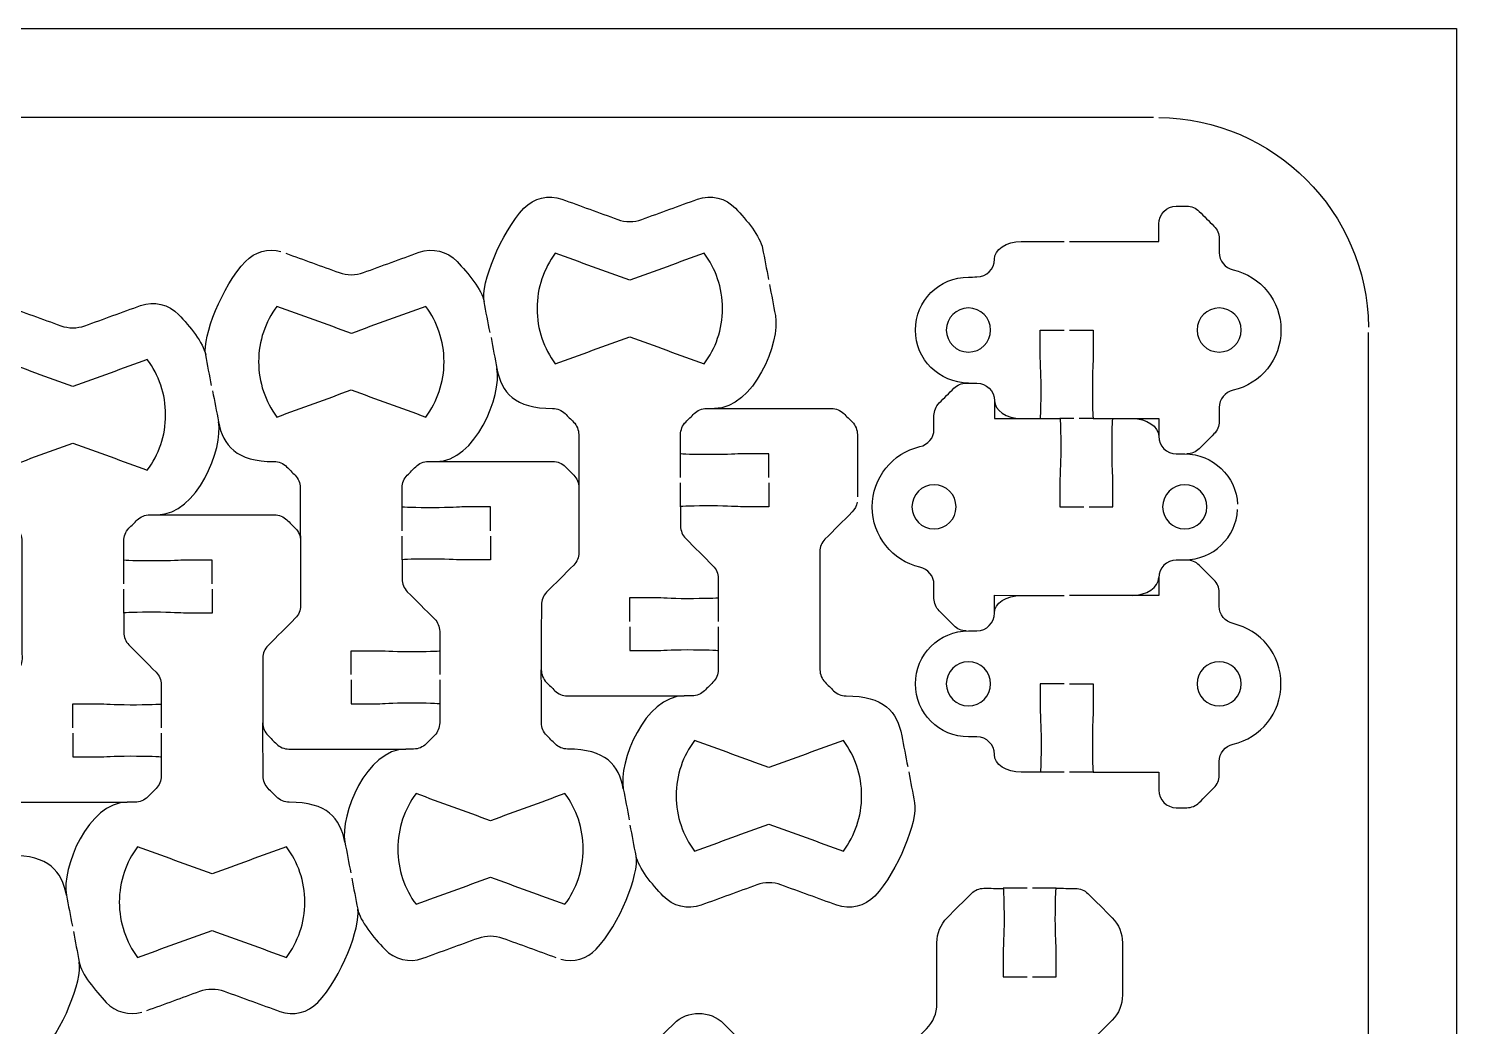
# Model space of a CAD drawing. Extents: x 0 to 410, y 0 to 455.
# Drawn here: x 329.3 to 410, y 398.6 to 455 of the extents above; entities that cross this region are included whole.
import ezdxf

# ---------------------------------------------------------------- set-up
doc = ezdxf.new("R2010")
doc.units = 0
doc.header["$MEASUREMENT"] = 0
doc.layers.add('DEFAULT', color=18, linetype='CONTINUOUS')

msp = doc.modelspace()

# ---------------------------------------------------------------- linework, layer by layer
at = {"layer": 'DEFAULT', "color": 18}
msp.add_lwpolyline([(410.025, 0.025), (0.025, 0.025), (0.025, 455.025), (410.025, 455.025)], close=True, dxfattribs=at)
at = {"layer": 'DEFAULT', "color": 1}
for points in [[(392.897, 450), (287.199, 450)], [(405.05, 242.15), (405.05, 437.847)], [(388.39, 432.975), (387.596, 432.975)], [(389.484, 432.978), (388.69, 432.978)], [(391.683, 432.976), (393.186, 432.98), (393.186, 431.974)], [(366.144, 429.631), (366.144, 430.982)], [(366.144, 427.983), (366.144, 429.331)], [(350.396, 426.625), (350.396, 427.976)], [(350.396, 424.977), (350.396, 426.325)], [(334.648, 423.619), (334.648, 424.97)], [(334.648, 421.972), (334.648, 423.319)], [(383.897, 421.977), (383.897, 422.979), (385.4, 422.975)], [(387.836, 412.972), (386.485, 412.972)], [(389.484, 412.972), (388.136, 412.972)], [(385.741, 406.411), (384.393, 406.411)], [(387.392, 406.411), (386.044, 406.411)]]:
    msp.add_lwpolyline(points, dxfattribs=at)
for points in [[(393.197, 450), (399.709, 449.919), (404.969, 444.659), (405.049, 438.147)], [(352.319, 430.54), (354.542, 430.54), (356.048, 434.29), (355.759, 435.797)], [(383.897, 433.982), (383.897, 433.428), (384.571, 432.98), (385.4, 432.98)], [(336.571, 427.535), (338.794, 427.535), (340.3, 431.285), (340.011, 432.791)], [(394.655, 424.981), (396.261, 424.981), (397.569, 426.244), (397.647, 427.828)], [(391.683, 422.975), (392.512, 422.975), (393.186, 423.423), (393.186, 423.977)]]:
    msp.add_open_spline(points, degree=3, dxfattribs=at)
for points, knots in [([(355.367, 437.84), (355.255, 438.423), (355.143, 439.006), (355.035, 439.59), (354.841, 440.595), (355.97, 443.474), (357.286, 444.864), (357.84, 445.446), (358.679, 445.654), (359.434, 445.379), (360.485, 444.996), (361.537, 444.614), (362.588, 444.232), (363.029, 444.073), (363.512, 444.073), (363.953, 444.232), (365.003, 444.614), (366.053, 444.996), (367.103, 445.379), (367.858, 445.654), (368.702, 445.446), (369.252, 444.864), (369.88, 444.204), (370.652, 443.262), (370.783, 442.595), (370.895, 442.012), (371.006, 441.429), (371.118, 440.845)], [0, 0, 0, 0, 5.060158, 5.060158, 5.060158, 6.060158, 6.060158, 6.060158, 7.060158, 7.060158, 7.060158, 16.572577, 16.572577, 16.572577, 17.572577, 17.572577, 17.572577, 27.075597, 27.075597, 27.075597, 28.075597, 28.075597, 28.075597, 29.085597, 29.085597, 29.085597, 34.135756, 34.135756, 34.135756, 34.135756]), ([(388.136, 442.98), (389.819, 442.979), (391.502, 442.977), (393.184, 442.976), (393.184, 443.31), (393.184, 443.644), (393.184, 443.978), (393.184, 444.532), (393.632, 444.98), (394.183, 444.98), (394.38, 444.98), (394.578, 444.98), (394.775, 444.98), (395.04, 444.98), (395.294, 444.874), (395.481, 444.687), (395.757, 444.411), (396.034, 444.134), (396.31, 443.858), (396.497, 443.671), (396.603, 443.417), (396.603, 443.153), (396.603, 442.889), (396.603, 442.626), (396.603, 442.362), (396.603, 441.886), (396.941, 441.495), (397.404, 441.385), (398.949, 441.022), (400.102, 439.632), (400.102, 437.977), (400.102, 436.323), (398.949, 434.933), (397.404, 434.57), (396.941, 434.46), (396.603, 434.065), (396.603, 433.592), (396.603, 433.33), (396.603, 433.068), (396.603, 432.806), (396.603, 432.541), (396.497, 432.287), (396.31, 432.1), (396.034, 431.823), (395.757, 431.545), (395.481, 431.268), (395.294, 431.081), (395.04, 430.975), (394.772, 430.975)], [0, 0, 0, 0, 14.310003, 14.310003, 14.310003, 17.150003, 17.150003, 17.150003, 18.150003, 18.150003, 18.150003, 19.830003, 19.830003, 19.830003, 20.830003, 20.830003, 20.830003, 24.153405, 24.153405, 24.153405, 25.153405, 25.153405, 25.153405, 27.393405, 27.393405, 27.393405, 28.393405, 28.393405, 28.393405, 29.393405, 29.393405, 29.393405, 30.393405, 30.393405, 30.393405, 31.393405, 31.393405, 31.393405, 33.623405, 33.623405, 33.623405, 34.623405, 34.623405, 34.623405, 37.953886, 37.953886, 37.953886, 38.953886, 38.953886, 38.953886, 38.953886]), ([(339.619, 434.834), (339.507, 435.417), (339.395, 436.001), (339.287, 436.584), (339.093, 437.589), (340.222, 440.468), (341.538, 441.858), (342.056, 442.405), (342.829, 442.62), (343.545, 442.419)], [0, 0, 0, 0, 5.060158, 5.060158, 5.060158, 6.060158, 6.060158, 6.060158, 7.060158, 7.060158, 7.060158, 7.060158]), ([(343.827, 442.32), (344.831, 441.955), (345.836, 441.591), (346.84, 441.226), (347.281, 441.068), (347.764, 441.068), (348.205, 441.226), (349.255, 441.609), (350.305, 441.991), (351.355, 442.373), (352.11, 442.648), (352.954, 442.44), (353.504, 441.858), (354.132, 441.198), (354.904, 440.256), (355.035, 439.589)], [0, 0, 0, 0, 9.089449, 9.089449, 9.089449, 10.089912, 10.089912, 10.089912, 19.597335, 19.597335, 19.597335, 20.597798, 20.597798, 20.597798, 21.598261, 21.598261, 21.598261, 21.598261]), ([(382.425, 434.982), (380.77, 434.982), (379.43, 436.323), (379.43, 437.977), (379.43, 439.632), (380.77, 440.972), (382.425, 440.972), (382.582, 440.975), (382.74, 440.977), (382.897, 440.979), (383.451, 440.979), (383.896, 441.428), (383.896, 441.978), (383.896, 442.532), (384.57, 442.98), (385.399, 442.98), (386.211, 442.98), (387.024, 442.98), (387.836, 442.98)], [0, 0, 0, 0, 1, 1, 1, 2, 2, 2, 3.340149, 3.340149, 3.340149, 4.340149, 4.340149, 4.340149, 5.340149, 5.340149, 5.340149, 12.250149, 12.250149, 12.250149, 12.250149]), ([(359.061, 442.323), (360.465, 441.813), (361.869, 441.302), (363.273, 440.792), (364.676, 441.302), (366.079, 441.813), (367.482, 442.323), (368.131, 441.452), (368.515, 440.369), (368.515, 439.194), (368.515, 438.019), (368.131, 436.936), (367.482, 436.065), (366.078, 436.576), (364.674, 437.088), (363.269, 437.599), (361.867, 437.088), (360.464, 436.576), (359.061, 436.065), (358.412, 436.936), (358.027, 438.019), (358.027, 439.194), (358.027, 440.369), (358.412, 441.452), (359.061, 442.323)], [0, 0, 0, 0, 12.704298, 12.704298, 12.704298, 25.399199, 25.399199, 25.399199, 26.399199, 26.399199, 26.399199, 27.399199, 27.399199, 27.399199, 40.106917, 40.106917, 40.106917, 52.80524, 52.80524, 52.80524, 53.80524, 53.80524, 53.80524, 54.80524, 54.80524, 54.80524, 54.80524]), ([(371.171, 440.553), (371.283, 439.969), (371.394, 439.386), (371.506, 438.803), (371.795, 437.296), (370.289, 433.546), (368.067, 433.546)], [0, 0, 0, 0, 5.050158, 5.050158, 5.050158, 6.050158, 6.050158, 6.050158, 6.050158]), ([(323.871, 431.828), (323.759, 432.412), (323.647, 432.995), (323.539, 433.578), (323.345, 434.584), (324.474, 437.462), (325.79, 438.852), (326.344, 439.434), (327.183, 439.642), (327.938, 439.367), (328.989, 438.985), (330.041, 438.603), (331.092, 438.221), (331.533, 438.062), (332.016, 438.062), (332.457, 438.221), (333.507, 438.603), (334.557, 438.985), (335.607, 439.367), (336.362, 439.642), (337.206, 439.434), (337.756, 438.852), (338.384, 438.193), (339.156, 437.251), (339.287, 436.584)], [0, 0, 0, 0, 5.061899, 5.061899, 5.061899, 6.062243, 6.062243, 6.062243, 7.062587, 7.062587, 7.062587, 16.578276, 16.578276, 16.578276, 17.57862, 17.57862, 17.57862, 27.084909, 27.084909, 27.084909, 28.085253, 28.085253, 28.085253, 29.085597, 29.085597, 29.085597, 29.085597]), ([(343.313, 439.317), (344.717, 438.807), (346.121, 438.297), (347.525, 437.786), (348.928, 438.297), (350.331, 438.807), (351.734, 439.317), (352.383, 438.446), (352.767, 437.363), (352.767, 436.188), (352.767, 435.014), (352.383, 433.931), (351.734, 433.059), (350.33, 433.571), (348.926, 434.082), (347.521, 434.594), (346.119, 434.082), (344.716, 433.571), (343.313, 433.059), (342.664, 433.931), (342.279, 435.014), (342.279, 436.188), (342.279, 437.363), (342.664, 438.446), (343.313, 439.317)], [0, 0, 0, 0, 12.704298, 12.704298, 12.704298, 25.399199, 25.399199, 25.399199, 26.399199, 26.399199, 26.399199, 27.399199, 27.399199, 27.399199, 40.106917, 40.106917, 40.106917, 52.80524, 52.80524, 52.80524, 53.80524, 53.80524, 53.80524, 54.80524, 54.80524, 54.80524, 54.80524]), ([(383.675, 437.979), (383.675, 437.287), (383.114, 436.73), (382.423, 436.73), (381.735, 436.73), (381.174, 437.287), (381.174, 437.979), (381.174, 438.67), (381.735, 439.228), (382.423, 439.228), (383.114, 439.228), (383.675, 438.67), (383.675, 437.979)], [1, 1, 1, 1, 2, 2, 2, 3, 3, 3, 4, 4, 4, 5, 5, 5, 5]), ([(397.853, 437.979), (397.853, 437.287), (397.296, 436.73), (396.604, 436.73), (395.913, 436.73), (395.355, 437.287), (395.355, 437.979), (395.355, 438.67), (395.913, 439.228), (396.604, 439.228), (397.296, 439.228), (397.853, 438.67), (397.853, 437.979)], [1, 1, 1, 1, 2, 2, 2, 3, 3, 3, 4, 4, 4, 5, 5, 5, 5]), ([(386.485, 432.978), (386.51, 432.978), (386.534, 433.762), (386.534, 434.728), (386.534, 435.695), (386.485, 436.192), (386.485, 436.478), (386.485, 436.978), (386.485, 437.478), (386.485, 437.977), (386.935, 437.977), (387.386, 437.977), (387.836, 437.977)], [0, 0, 0, 0, 1, 1, 1, 2, 2, 2, 6.25, 6.25, 6.25, 10.08, 10.08, 10.08, 10.08]), ([(388.136, 437.977), (388.585, 437.977), (389.035, 437.977), (389.484, 437.977), (389.484, 437.478), (389.484, 436.978), (389.484, 436.478), (389.484, 436.192), (389.434, 435.695), (389.434, 434.728), (389.434, 433.762), (389.455, 432.978), (389.484, 432.978), (389.854, 432.977), (390.225, 432.976), (390.595, 432.975)], [0, 0, 0, 0, 3.82, 3.82, 3.82, 8.07, 8.07, 8.07, 9.07, 9.07, 9.07, 10.07, 10.07, 10.07, 13.220016, 13.220016, 13.220016, 13.220016]), ([(355.423, 437.547), (355.535, 436.964), (355.646, 436.38), (355.758, 435.797), (356.016, 434.442), (356.753, 433.546), (358.908, 433.546), (359.173, 433.546), (359.427, 433.441), (359.614, 433.254), (359.773, 433.095), (359.932, 432.936), (360.09, 432.777), (360.277, 432.587), (360.383, 432.333), (360.383, 432.068), (360.387, 429.842), (360.39, 427.616), (360.394, 425.39), (360.394, 425.126), (360.288, 424.872), (360.101, 424.685), (359.588, 424.172), (359.075, 423.659), (358.563, 423.147), (358.376, 422.956), (358.27, 422.702), (358.27, 422.437), (358.269, 421.213), (358.268, 419.989), (358.266, 418.765), (358.266, 418.5), (358.372, 418.246), (358.559, 418.056), (358.718, 417.898), (358.877, 417.741), (359.035, 417.583), (359.222, 417.393), (359.476, 417.29), (359.741, 417.29), (361.942, 417.29), (364.144, 417.29), (366.345, 417.29)], [0, 0, 0, 0, 5.050158, 5.050158, 5.050158, 6.050158, 6.050158, 6.050158, 7.050158, 7.050158, 7.050158, 8.959347, 8.959347, 8.959347, 9.959347, 9.959347, 9.959347, 28.88937, 28.88937, 28.88937, 29.88937, 29.88937, 29.88937, 36.055342, 36.055342, 36.055342, 37.055342, 37.055342, 37.055342, 47.465346, 47.465346, 47.465346, 48.465346, 48.465346, 48.465346, 50.367477, 50.367477, 50.367477, 51.367477, 51.367477, 51.367477, 70.087477, 70.087477, 70.087477, 70.087477]), ([(327.565, 436.312), (328.969, 435.802), (330.373, 435.291), (331.777, 434.781), (333.18, 435.291), (334.583, 435.802), (335.986, 436.312), (336.635, 435.441), (337.019, 434.357), (337.019, 433.183), (337.019, 432.008), (336.635, 430.925), (335.986, 430.054), (334.582, 430.565), (333.178, 431.077), (331.773, 431.588), (330.371, 431.077), (328.968, 430.565), (327.565, 430.054), (326.916, 430.925), (326.531, 432.008), (326.531, 433.183), (326.531, 434.357), (326.916, 435.441), (327.565, 436.312)], [0, 0, 0, 0, 12.704298, 12.704298, 12.704298, 25.399199, 25.399199, 25.399199, 26.399199, 26.399199, 26.399199, 27.399199, 27.399199, 27.399199, 40.106917, 40.106917, 40.106917, 52.80524, 52.80524, 52.80524, 53.80524, 53.80524, 53.80524, 54.80524, 54.80524, 54.80524, 54.80524]), ([(339.675, 434.541), (339.787, 433.958), (339.898, 433.375), (340.01, 432.791), (340.268, 431.437), (341.005, 430.541), (343.16, 430.541), (343.425, 430.541), (343.679, 430.435), (343.866, 430.248), (344.025, 430.089), (344.184, 429.93), (344.342, 429.772), (344.529, 429.581), (344.635, 429.327), (344.635, 429.063), (344.639, 426.837), (344.642, 424.611), (344.646, 422.385), (344.646, 422.12), (344.54, 421.866), (344.353, 421.679), (343.84, 421.166), (343.327, 420.654), (342.815, 420.141), (342.628, 419.95), (342.522, 419.696), (342.522, 419.432), (342.521, 418.208), (342.52, 416.983), (342.518, 415.759), (342.518, 415.495), (342.624, 415.241), (342.811, 415.05), (342.97, 414.893), (343.129, 414.735), (343.287, 414.578), (343.474, 414.387), (343.728, 414.285), (343.993, 414.285), (346.194, 414.285), (348.396, 414.285), (350.597, 414.285)], [0, 0, 0, 0, 5.050158, 5.050158, 5.050158, 6.050158, 6.050158, 6.050158, 7.050158, 7.050158, 7.050158, 8.959347, 8.959347, 8.959347, 9.959347, 9.959347, 9.959347, 28.88937, 28.88937, 28.88937, 29.88937, 29.88937, 29.88937, 36.055342, 36.055342, 36.055342, 37.055342, 37.055342, 37.055342, 47.465346, 47.465346, 47.465346, 48.465346, 48.465346, 48.465346, 50.367477, 50.367477, 50.367477, 51.367477, 51.367477, 51.367477, 70.087477, 70.087477, 70.087477, 70.087477]), ([(382.305, 420.973), (382.04, 420.973), (381.786, 421.079), (381.599, 421.266), (381.323, 421.543), (381.046, 421.819), (380.77, 422.095), (380.583, 422.282), (380.477, 422.536), (380.477, 422.801), (380.477, 423.064), (380.477, 423.328), (380.477, 423.591), (380.477, 424.067), (380.139, 424.459), (379.676, 424.568), (378.131, 424.932), (376.978, 426.322), (376.978, 427.976), (376.978, 429.631), (378.131, 431.021), (379.676, 431.384), (380.139, 431.493), (380.477, 431.888), (380.477, 432.361), (380.477, 432.623), (380.477, 432.886), (380.477, 433.148), (380.477, 433.412), (380.583, 433.666), (380.77, 433.853), (381.046, 434.131), (381.323, 434.408), (381.599, 434.686), (381.786, 434.873), (382.04, 434.979), (382.308, 434.979), (382.505, 434.979), (382.701, 434.979), (382.897, 434.979), (383.448, 434.979), (383.896, 434.531), (383.896, 433.98), (383.896, 433.645), (383.896, 433.31), (383.896, 432.975), (385.129, 432.975), (386.363, 432.975), (387.596, 432.975), (387.625, 432.975), (387.646, 432.192), (387.646, 431.225), (387.646, 430.259), (387.596, 429.761), (387.596, 429.475), (387.596, 428.976), (387.596, 428.476), (387.596, 427.976), (388.047, 427.976), (388.497, 427.976), (388.947, 427.976)], [0, 0, 0, 0, 1, 1, 1, 4.323402, 4.323402, 4.323402, 5.323402, 5.323402, 5.323402, 7.563402, 7.563402, 7.563402, 8.563402, 8.563402, 8.563402, 9.563402, 9.563402, 9.563402, 10.563402, 10.563402, 10.563402, 11.563402, 11.563402, 11.563402, 13.793402, 13.793402, 13.793402, 14.793402, 14.793402, 14.793402, 18.123882, 18.123882, 18.123882, 19.123882, 19.123882, 19.123882, 20.793882, 20.793882, 20.793882, 21.793882, 21.793882, 21.793882, 24.643882, 24.643882, 24.643882, 35.133882, 35.133882, 35.133882, 36.133882, 36.133882, 36.133882, 37.133882, 37.133882, 37.133882, 41.383882, 41.383882, 41.383882, 45.213882, 45.213882, 45.213882, 45.213882]), ([(371.143, 429.631), (371.143, 430.081), (371.143, 430.531), (371.143, 430.982), (370.643, 430.982), (370.143, 430.982), (369.643, 430.982), (369.358, 430.982), (368.86, 430.932), (367.894, 430.932), (366.927, 430.932), (366.144, 430.957), (366.144, 430.982), (366.144, 431.345), (366.144, 431.708), (366.144, 432.072), (366.144, 432.336), (366.25, 432.59), (366.437, 432.777), (366.595, 432.936), (366.754, 433.095), (366.913, 433.254), (367.1, 433.444), (367.354, 433.546), (367.622, 433.546), (369.972, 433.546), (372.321, 433.546), (374.671, 433.546), (374.935, 433.546), (375.189, 433.444), (375.376, 433.254), (375.535, 433.096), (375.694, 432.939), (375.852, 432.781), (376.039, 432.59), (376.145, 432.336), (376.145, 432.072), (376.144, 430.897), (376.143, 429.722), (376.142, 428.548)], [0, 0, 0, 0, 3.83, 3.83, 3.83, 8.08, 8.08, 8.08, 9.08, 9.08, 9.08, 10.08, 10.08, 10.08, 13.17, 13.17, 13.17, 14.17, 14.17, 14.17, 16.079188, 16.079188, 16.079188, 17.079188, 17.079188, 17.079188, 37.059188, 37.059188, 37.059188, 38.059188, 38.059188, 38.059188, 39.961319, 39.961319, 39.961319, 40.961319, 40.961319, 40.961319, 50.951324, 50.951324, 50.951324, 50.951324]), ([(389.247, 427.976), (389.697, 427.976), (390.146, 427.976), (390.595, 427.976), (390.595, 428.476), (390.595, 428.976), (390.595, 429.475), (390.595, 429.761), (390.546, 430.259), (390.546, 431.225), (390.546, 432.192), (390.57, 432.975), (390.595, 432.975), (390.957, 432.975), (391.319, 432.975), (391.682, 432.975), (392.511, 432.975), (393.184, 432.527), (393.184, 431.973), (393.184, 431.419), (393.629, 430.971), (394.183, 430.971), (394.34, 430.971), (394.498, 430.971), (394.655, 430.971), (396.261, 430.971), (397.569, 429.712), (397.647, 428.128)], [0, 0, 0, 0, 3.82, 3.82, 3.82, 8.07, 8.07, 8.07, 9.07, 9.07, 9.07, 10.07, 10.07, 10.07, 13.15, 13.15, 13.15, 14.15, 14.15, 14.15, 15.15, 15.15, 15.15, 16.49, 16.49, 16.49, 17.49, 17.49, 17.49, 17.49]), ([(323.927, 431.536), (324.039, 430.952), (324.15, 430.369), (324.262, 429.786), (324.52, 428.431), (325.257, 427.535), (327.412, 427.535), (327.677, 427.535), (327.931, 427.429), (328.118, 427.242), (328.277, 427.084), (328.436, 426.925), (328.594, 426.766), (328.781, 426.576), (328.887, 426.322), (328.887, 426.057), (328.891, 423.831), (328.894, 421.605), (328.898, 419.379), (328.898, 419.114), (328.792, 418.86), (328.605, 418.673), (328.092, 418.161), (327.579, 417.648), (327.067, 417.135), (326.88, 416.945), (326.774, 416.691), (326.774, 416.426), (326.773, 415.202), (326.772, 413.978), (326.77, 412.754), (326.77, 412.489), (326.876, 412.235), (327.063, 412.045), (327.222, 411.887), (327.381, 411.73), (327.539, 411.572), (327.726, 411.381), (327.98, 411.279), (328.245, 411.279), (330.446, 411.279), (332.648, 411.279), (334.849, 411.279)], [0, 0, 0, 0, 5.050158, 5.050158, 5.050158, 6.050158, 6.050158, 6.050158, 7.050158, 7.050158, 7.050158, 8.959347, 8.959347, 8.959347, 9.959347, 9.959347, 9.959347, 28.88937, 28.88937, 28.88937, 29.88937, 29.88937, 29.88937, 36.055342, 36.055342, 36.055342, 37.055342, 37.055342, 37.055342, 47.465346, 47.465346, 47.465346, 48.465346, 48.465346, 48.465346, 50.367477, 50.367477, 50.367477, 51.367477, 51.367477, 51.367477, 70.087477, 70.087477, 70.087477, 70.087477]), ([(355.395, 426.625), (355.395, 427.075), (355.395, 427.526), (355.395, 427.976), (354.895, 427.976), (354.395, 427.976), (353.895, 427.976), (353.61, 427.976), (353.112, 427.927), (352.146, 427.927), (351.179, 427.927), (350.396, 427.951), (350.396, 427.976), (350.396, 428.339), (350.396, 428.703), (350.396, 429.066), (350.396, 429.331), (350.502, 429.585), (350.689, 429.772), (350.847, 429.93), (351.006, 430.089), (351.165, 430.248), (351.352, 430.438), (351.606, 430.541), (351.874, 430.541), (354.224, 430.541), (356.573, 430.541), (358.923, 430.541), (359.187, 430.541), (359.441, 430.438), (359.628, 430.248), (359.787, 430.09), (359.946, 429.933), (360.104, 429.775), (360.291, 429.585), (360.397, 429.331), (360.397, 429.066)], [0, 0, 0, 0, 3.83, 3.83, 3.83, 8.08, 8.08, 8.08, 9.08, 9.08, 9.08, 10.08, 10.08, 10.08, 13.17, 13.17, 13.17, 14.17, 14.17, 14.17, 16.079188, 16.079188, 16.079188, 17.079188, 17.079188, 17.079188, 37.059188, 37.059188, 37.059188, 38.059188, 38.059188, 38.059188, 39.961319, 39.961319, 39.961319, 40.961319, 40.961319, 40.961319, 40.961319]), ([(371.143, 429.331), (371.143, 428.882), (371.143, 428.432), (371.143, 427.983), (370.643, 427.983), (370.143, 427.983), (369.643, 427.983), (369.358, 427.983), (368.86, 428.033), (367.894, 428.033), (366.927, 428.033), (366.144, 428.011), (366.144, 427.983), (366.144, 427.621), (366.144, 427.259), (366.144, 426.897), (366.144, 426.632), (366.25, 426.378), (366.437, 426.188), (366.949, 425.675), (367.462, 425.162), (367.975, 424.649), (368.162, 424.462), (368.268, 424.208), (368.268, 423.944), (368.268, 423.13), (368.268, 422.316), (368.268, 421.503)], [0, 0, 0, 0, 3.82, 3.82, 3.82, 8.07, 8.07, 8.07, 9.07, 9.07, 9.07, 10.07, 10.07, 10.07, 13.15, 13.15, 13.15, 14.15, 14.15, 14.15, 20.315971, 20.315971, 20.315971, 21.315971, 21.315971, 21.315971, 28.235971, 28.235971, 28.235971, 28.235971]), ([(379.23, 427.978), (379.23, 428.669), (379.787, 429.226), (380.479, 429.226), (381.17, 429.226), (381.728, 428.669), (381.728, 427.978), (381.728, 427.286), (381.17, 426.729), (380.479, 426.729), (379.787, 426.729), (379.23, 427.286), (379.23, 427.978)], [1, 1, 1, 1, 2, 2, 2, 3, 3, 3, 4, 4, 4, 5, 5, 5, 5]), ([(393.408, 427.978), (393.408, 428.669), (393.969, 429.226), (394.66, 429.226), (395.348, 429.226), (395.909, 428.669), (395.909, 427.978), (395.909, 427.286), (395.348, 426.729), (394.66, 426.729), (393.969, 426.729), (393.408, 427.286), (393.408, 427.978)], [1, 1, 1, 1, 2, 2, 2, 3, 3, 3, 4, 4, 4, 5, 5, 5, 5]), ([(376.128, 428.248), (376.096, 428.04), (376.001, 427.846), (375.849, 427.69), (375.336, 427.178), (374.823, 426.665), (374.311, 426.152), (374.124, 425.965), (374.018, 425.711), (374.018, 425.447), (374.021, 423.221), (374.025, 420.995), (374.029, 418.769), (374.029, 418.504), (374.134, 418.25), (374.321, 418.06), (374.48, 417.901), (374.639, 417.742), (374.798, 417.583), (374.985, 417.396), (375.239, 417.29), (375.503, 417.29), (377.659, 417.29), (378.396, 416.394), (378.653, 415.04), (378.765, 414.456), (378.877, 413.873), (378.989, 413.29)], [0, 0, 0, 0, 1, 1, 1, 7.165971, 7.165971, 7.165971, 8.165971, 8.165971, 8.165971, 27.095995, 27.095995, 27.095995, 28.095995, 28.095995, 28.095995, 30.005183, 30.005183, 30.005183, 31.005183, 31.005183, 31.005183, 32.005183, 32.005183, 32.005183, 37.055342, 37.055342, 37.055342, 37.055342]), ([(339.647, 423.619), (339.647, 424.07), (339.647, 424.52), (339.647, 424.97), (339.147, 424.97), (338.647, 424.97), (338.147, 424.97), (337.862, 424.97), (337.364, 424.921), (336.398, 424.921), (335.431, 424.921), (334.648, 424.946), (334.648, 424.97), (334.648, 425.334), (334.648, 425.697), (334.648, 426.061), (334.648, 426.325), (334.754, 426.579), (334.941, 426.766), (335.099, 426.925), (335.258, 427.084), (335.417, 427.242), (335.604, 427.433), (335.858, 427.535), (336.126, 427.535), (338.476, 427.535), (340.825, 427.535), (343.175, 427.535), (343.439, 427.535), (343.693, 427.433), (343.88, 427.242), (344.039, 427.085), (344.198, 426.927), (344.356, 426.77), (344.543, 426.579), (344.649, 426.325), (344.649, 426.061)], [0, 0, 0, 0, 3.83, 3.83, 3.83, 8.08, 8.08, 8.08, 9.08, 9.08, 9.08, 10.08, 10.08, 10.08, 13.17, 13.17, 13.17, 14.17, 14.17, 14.17, 16.079188, 16.079188, 16.079188, 17.079188, 17.079188, 17.079188, 37.059188, 37.059188, 37.059188, 38.059188, 38.059188, 38.059188, 39.961319, 39.961319, 39.961319, 40.961319, 40.961319, 40.961319, 40.961319]), ([(355.395, 426.325), (355.395, 425.876), (355.395, 425.427), (355.395, 424.977), (354.895, 424.977), (354.395, 424.977), (353.895, 424.977), (353.61, 424.977), (353.112, 425.027), (352.146, 425.027), (351.179, 425.027), (350.396, 425.006), (350.396, 424.977), (350.396, 424.615), (350.396, 424.253), (350.396, 423.891), (350.396, 423.626), (350.502, 423.372), (350.689, 423.182), (351.201, 422.669), (351.714, 422.156), (352.227, 421.644), (352.414, 421.457), (352.52, 421.203), (352.52, 420.938), (352.52, 420.124), (352.52, 419.311), (352.52, 418.497)], [0, 0, 0, 0, 3.82, 3.82, 3.82, 8.07, 8.07, 8.07, 9.07, 9.07, 9.07, 10.07, 10.07, 10.07, 13.15, 13.15, 13.15, 14.15, 14.15, 14.15, 20.315971, 20.315971, 20.315971, 21.315971, 21.315971, 21.315971, 28.235971, 28.235971, 28.235971, 28.235971]), ([(388.136, 417.971), (388.585, 417.971), (389.035, 417.971), (389.484, 417.971), (389.484, 417.472), (389.484, 416.972), (389.484, 416.472), (389.484, 416.186), (389.434, 415.689), (389.434, 414.722), (389.434, 413.756), (389.455, 412.972), (389.484, 412.972), (390.717, 412.972), (391.951, 412.972), (393.184, 412.972), (393.184, 412.637), (393.184, 412.302), (393.184, 411.967), (393.184, 411.417), (393.632, 410.969), (394.183, 410.969), (394.379, 410.969), (394.575, 410.969), (394.772, 410.969), (395.04, 410.969), (395.294, 411.075), (395.481, 411.262), (395.757, 411.539), (396.034, 411.817), (396.31, 412.094), (396.497, 412.281), (396.603, 412.535), (396.603, 412.8), (396.603, 413.062), (396.603, 413.324), (396.603, 413.586), (396.603, 414.059), (396.941, 414.454), (397.404, 414.564), (398.949, 414.927), (400.102, 416.317), (400.102, 417.971), (400.102, 419.626), (398.949, 421.016), (397.404, 421.379), (396.941, 421.489), (396.603, 421.88), (396.603, 422.356), (396.603, 422.62), (396.603, 422.883), (396.603, 423.147), (396.603, 423.411), (396.497, 423.665), (396.31, 423.852), (396.034, 424.129), (395.757, 424.405), (395.481, 424.681), (395.294, 424.868), (395.04, 424.974), (394.775, 424.974), (394.578, 424.974), (394.38, 424.974), (394.183, 424.974), (393.632, 424.974), (393.184, 424.526), (393.184, 423.972), (393.184, 423.638), (393.184, 423.304), (393.184, 422.97), (391.502, 422.971), (389.819, 422.973), (388.136, 422.974)], [0, 0, 0, 0, 3.82, 3.82, 3.82, 8.07, 8.07, 8.07, 9.07, 9.07, 9.07, 10.07, 10.07, 10.07, 20.56, 20.56, 20.56, 23.41, 23.41, 23.41, 24.41, 24.41, 24.41, 26.08, 26.08, 26.08, 27.08, 27.08, 27.08, 30.41048, 30.41048, 30.41048, 31.41048, 31.41048, 31.41048, 33.64048, 33.64048, 33.64048, 34.64048, 34.64048, 34.64048, 35.64048, 35.64048, 35.64048, 36.64048, 36.64048, 36.64048, 37.64048, 37.64048, 37.64048, 39.88048, 39.88048, 39.88048, 40.88048, 40.88048, 40.88048, 44.203882, 44.203882, 44.203882, 45.203882, 45.203882, 45.203882, 46.883882, 46.883882, 46.883882, 47.883882, 47.883882, 47.883882, 50.723882, 50.723882, 50.723882, 65.033886, 65.033886, 65.033886, 65.033886]), ([(339.647, 423.319), (339.647, 422.87), (339.647, 422.421), (339.647, 421.972), (339.147, 421.972), (338.647, 421.972), (338.147, 421.972), (337.862, 421.972), (337.364, 422.021), (336.398, 422.021), (335.431, 422.021), (334.648, 422), (334.648, 421.972), (334.648, 421.61), (334.648, 421.247), (334.648, 420.885), (334.648, 420.621), (334.754, 420.367), (334.941, 420.176), (335.453, 419.664), (335.966, 419.151), (336.479, 418.638), (336.666, 418.451), (336.772, 418.197), (336.772, 417.933), (336.772, 417.119), (336.772, 416.305), (336.772, 415.491)], [0, 0, 0, 0, 3.82, 3.82, 3.82, 8.07, 8.07, 8.07, 9.07, 9.07, 9.07, 10.07, 10.07, 10.07, 13.15, 13.15, 13.15, 14.15, 14.15, 14.15, 20.315971, 20.315971, 20.315971, 21.315971, 21.315971, 21.315971, 28.235971, 28.235971, 28.235971, 28.235971]), ([(363.269, 421.503), (363.269, 421.953), (363.269, 422.403), (363.269, 422.854), (363.769, 422.854), (364.268, 422.854), (364.768, 422.854), (365.054, 422.854), (365.551, 422.804), (366.518, 422.804), (367.484, 422.804), (368.268, 422.826), (368.268, 422.854)], [0, 0, 0, 0, 3.83, 3.83, 3.83, 8.08, 8.08, 8.08, 9.08, 9.08, 9.08, 10.08, 10.08, 10.08, 10.08]), ([(387.836, 417.971), (387.386, 417.971), (386.935, 417.971), (386.485, 417.971), (386.485, 417.472), (386.485, 416.972), (386.485, 416.472), (386.485, 416.186), (386.534, 415.689), (386.534, 414.722), (386.534, 413.756), (386.51, 412.972), (386.485, 412.972), (386.123, 412.972), (385.761, 412.972), (385.399, 412.972), (384.57, 412.972), (383.896, 413.421), (383.896, 413.974), (383.896, 414.528), (383.451, 414.976), (382.897, 414.976), (382.74, 414.976), (382.582, 414.976), (382.425, 414.976), (380.77, 414.976), (379.43, 416.317), (379.43, 417.971), (379.43, 419.626), (380.77, 420.966), (382.425, 420.966), (382.582, 420.969), (382.74, 420.971), (382.897, 420.973), (383.451, 420.973), (383.896, 421.422), (383.896, 421.972), (383.896, 422.526), (384.57, 422.974), (385.399, 422.974), (386.211, 422.974), (387.024, 422.974), (387.836, 422.974)], [0, 0, 0, 0, 3.83, 3.83, 3.83, 8.08, 8.08, 8.08, 9.08, 9.08, 9.08, 10.08, 10.08, 10.08, 13.16, 13.16, 13.16, 14.16, 14.16, 14.16, 15.16, 15.16, 15.16, 16.5, 16.5, 16.5, 17.5, 17.5, 17.5, 18.5, 18.5, 18.5, 19.840149, 19.840149, 19.840149, 20.840149, 20.840149, 20.840149, 21.840149, 21.840149, 21.840149, 28.750149, 28.750149, 28.750149, 28.750149]), ([(368.268, 421.203), (368.268, 420.391), (368.268, 419.58), (368.268, 418.769), (368.268, 418.504), (368.162, 418.25), (367.975, 418.06), (367.816, 417.901), (367.657, 417.742), (367.499, 417.583), (367.312, 417.396), (367.058, 417.29), (366.793, 417.29), (366.644, 417.29), (366.494, 417.29), (366.345, 417.29), (364.123, 417.29), (362.616, 413.54), (362.905, 412.034), (363.017, 411.451), (363.129, 410.868), (363.241, 410.284)], [0, 0, 0, 0, 6.9, 6.9, 6.9, 7.9, 7.9, 7.9, 9.809188, 9.809188, 9.809188, 10.809188, 10.809188, 10.809188, 12.079188, 12.079188, 12.079188, 13.079188, 13.079188, 13.079188, 18.129347, 18.129347, 18.129347, 18.129347]), ([(363.269, 421.203), (363.269, 420.754), (363.269, 420.304), (363.269, 419.855), (363.769, 419.855), (364.268, 419.855), (364.768, 419.855), (365.054, 419.855), (365.551, 419.905), (366.518, 419.905), (367.484, 419.905), (368.268, 419.88), (368.268, 419.855)], [0, 0, 0, 0, 3.82, 3.82, 3.82, 8.07, 8.07, 8.07, 9.07, 9.07, 9.07, 10.07, 10.07, 10.07, 10.07]), ([(347.521, 418.497), (347.521, 418.947), (347.521, 419.398), (347.521, 419.848), (348.021, 419.848), (348.52, 419.848), (349.02, 419.848), (349.306, 419.848), (349.803, 419.799), (350.77, 419.799), (351.736, 419.799), (352.52, 419.82), (352.52, 419.848)], [0, 0, 0, 0, 3.83, 3.83, 3.83, 8.08, 8.08, 8.08, 9.08, 9.08, 9.08, 10.08, 10.08, 10.08, 10.08]), ([(383.675, 417.973), (383.675, 417.281), (383.114, 416.724), (382.423, 416.724), (381.735, 416.724), (381.174, 417.281), (381.174, 417.973), (381.174, 418.664), (381.735, 419.222), (382.423, 419.222), (383.114, 419.222), (383.675, 418.664), (383.675, 417.973)], [1, 1, 1, 1, 2, 2, 2, 3, 3, 3, 4, 4, 4, 5, 5, 5, 5]), ([(397.853, 417.973), (397.853, 417.281), (397.296, 416.724), (396.604, 416.724), (395.913, 416.724), (395.355, 417.281), (395.355, 417.973), (395.355, 418.664), (395.913, 419.222), (396.604, 419.222), (397.296, 419.222), (397.853, 418.664), (397.853, 417.973)], [1, 1, 1, 1, 2, 2, 2, 3, 3, 3, 4, 4, 4, 5, 5, 5, 5]), ([(362.906, 412.034), (362.649, 413.388), (361.911, 414.284), (359.756, 414.284), (359.491, 414.284), (359.237, 414.39), (359.05, 414.577), (358.892, 414.736), (358.733, 414.895), (358.574, 415.053), (358.387, 415.244), (358.281, 415.498), (358.281, 415.763), (358.277, 416.763), (358.272, 417.764), (358.267, 418.765)], [0, 0, 0, 0, 1, 1, 1, 2, 2, 2, 3.909188, 3.909188, 3.909188, 4.909188, 4.909188, 4.909188, 13.419282, 13.419282, 13.419282, 13.419282]), ([(352.52, 418.197), (352.52, 417.386), (352.52, 416.574), (352.52, 415.763), (352.52, 415.498), (352.414, 415.244), (352.227, 415.054), (352.068, 414.895), (351.909, 414.736), (351.751, 414.578), (351.564, 414.391), (351.31, 414.285), (351.045, 414.285), (350.896, 414.285), (350.746, 414.285), (350.597, 414.285), (348.375, 414.285), (346.868, 410.535), (347.157, 409.028), (347.269, 408.445), (347.381, 407.862), (347.493, 407.279)], [0, 0, 0, 0, 6.9, 6.9, 6.9, 7.9, 7.9, 7.9, 9.809188, 9.809188, 9.809188, 10.809188, 10.809188, 10.809188, 12.079188, 12.079188, 12.079188, 13.079188, 13.079188, 13.079188, 18.129347, 18.129347, 18.129347, 18.129347]), ([(347.521, 418.197), (347.521, 417.748), (347.521, 417.299), (347.521, 416.849), (348.021, 416.849), (348.52, 416.849), (349.02, 416.849), (349.306, 416.849), (349.803, 416.899), (350.77, 416.899), (351.736, 416.899), (352.52, 416.874), (352.52, 416.849)], [0, 0, 0, 0, 3.82, 3.82, 3.82, 8.07, 8.07, 8.07, 9.07, 9.07, 9.07, 10.07, 10.07, 10.07, 10.07]), ([(331.773, 415.491), (331.773, 415.942), (331.773, 416.392), (331.773, 416.842), (332.273, 416.842), (332.772, 416.842), (333.272, 416.842), (333.558, 416.842), (334.055, 416.793), (335.022, 416.793), (335.988, 416.793), (336.772, 416.814), (336.772, 416.842)], [0, 0, 0, 0, 3.83, 3.83, 3.83, 8.08, 8.08, 8.08, 9.08, 9.08, 9.08, 10.08, 10.08, 10.08, 10.08]), ([(336.772, 415.191), (336.772, 414.38), (336.772, 413.569), (336.772, 412.757), (336.772, 412.493), (336.666, 412.239), (336.479, 412.048), (336.32, 411.889), (336.161, 411.731), (336.003, 411.572), (335.816, 411.385), (335.562, 411.279), (335.297, 411.279), (335.148, 411.279), (334.998, 411.279), (334.849, 411.279), (332.627, 411.279), (331.12, 407.529), (331.409, 406.023), (331.521, 405.44), (331.633, 404.856), (331.745, 404.273)], [0, 0, 0, 0, 6.9, 6.9, 6.9, 7.9, 7.9, 7.9, 9.809188, 9.809188, 9.809188, 10.809188, 10.809188, 10.809188, 12.079188, 12.079188, 12.079188, 13.079188, 13.079188, 13.079188, 18.129347, 18.129347, 18.129347, 18.129347]), ([(331.773, 415.191), (331.773, 414.742), (331.773, 414.293), (331.773, 413.844), (332.273, 413.844), (332.772, 413.844), (333.272, 413.844), (333.558, 413.844), (334.055, 413.893), (335.022, 413.893), (335.988, 413.893), (336.772, 413.869), (336.772, 413.844)], [0, 0, 0, 0, 3.82, 3.82, 3.82, 8.07, 8.07, 8.07, 9.07, 9.07, 9.07, 10.07, 10.07, 10.07, 10.07]), ([(347.158, 409.028), (346.901, 410.383), (346.163, 411.279), (344.008, 411.279), (343.743, 411.279), (343.489, 411.385), (343.302, 411.572), (343.144, 411.73), (342.985, 411.889), (342.826, 412.048), (342.639, 412.238), (342.533, 412.492), (342.533, 412.757), (342.529, 413.758), (342.524, 414.758), (342.519, 415.759)], [0, 0, 0, 0, 1, 1, 1, 2, 2, 2, 3.909188, 3.909188, 3.909188, 4.909188, 4.909188, 4.909188, 13.419282, 13.419282, 13.419282, 13.419282]), ([(375.352, 408.513), (373.948, 409.023), (372.544, 409.534), (371.14, 410.044), (369.737, 409.534), (368.334, 409.023), (366.931, 408.513), (366.282, 409.384), (365.898, 410.467), (365.898, 411.642), (365.898, 412.817), (366.282, 413.9), (366.931, 414.771), (368.335, 414.26), (369.739, 413.748), (371.143, 413.237), (372.546, 413.748), (373.949, 414.26), (375.352, 414.771), (376.001, 413.9), (376.386, 412.817), (376.386, 411.642), (376.386, 410.467), (376.001, 409.384), (375.352, 408.513)], [0, 0, 0, 0, 12.704298, 12.704298, 12.704298, 25.399199, 25.399199, 25.399199, 26.399199, 26.399199, 26.399199, 27.399199, 27.399199, 27.399199, 40.106917, 40.106917, 40.106917, 52.80524, 52.80524, 52.80524, 53.80524, 53.80524, 53.80524, 54.80524, 54.80524, 54.80524, 54.80524]), ([(331.41, 406.022), (331.153, 407.377), (330.415, 408.273), (328.26, 408.273), (327.995, 408.273), (327.741, 408.379), (327.554, 408.566), (327.396, 408.725), (327.237, 408.883), (327.078, 409.042), (326.891, 409.233), (326.785, 409.487), (326.785, 409.751), (326.781, 410.752), (326.776, 411.753), (326.771, 412.753)], [0, 0, 0, 0, 1, 1, 1, 2, 2, 2, 3.909188, 3.909188, 3.909188, 4.909188, 4.909188, 4.909188, 13.419282, 13.419282, 13.419282, 13.419282]), ([(379.045, 412.997), (379.157, 412.414), (379.268, 411.831), (379.377, 411.247), (379.571, 410.242), (378.442, 407.363), (377.126, 405.973), (376.572, 405.391), (375.732, 405.183), (374.977, 405.458), (373.926, 405.84), (372.875, 406.223), (371.824, 406.605), (371.383, 406.764), (370.899, 406.764), (370.458, 406.605), (369.408, 406.223), (368.358, 405.84), (367.308, 405.458), (366.553, 405.183), (365.71, 405.391), (365.16, 405.973), (364.532, 406.633), (363.759, 407.575), (363.629, 408.242), (363.518, 408.824), (363.408, 409.406), (363.297, 409.988)], [0, 0, 0, 0, 5.060158, 5.060158, 5.060158, 6.060158, 6.060158, 6.060158, 7.060158, 7.060158, 7.060158, 16.572577, 16.572577, 16.572577, 17.572577, 17.572577, 17.572577, 27.075597, 27.075597, 27.075597, 28.075597, 28.075597, 28.075597, 29.085597, 29.085597, 29.085597, 34.124059, 34.124059, 34.124059, 34.124059]), ([(359.604, 405.507), (358.2, 406.018), (356.796, 406.528), (355.392, 407.038), (353.989, 406.528), (352.586, 406.018), (351.183, 405.507), (350.534, 406.379), (350.15, 407.462), (350.15, 408.636), (350.15, 409.811), (350.534, 410.894), (351.183, 411.766), (352.587, 411.254), (353.991, 410.742), (355.395, 410.231), (356.798, 410.742), (358.201, 411.254), (359.604, 411.766), (360.253, 410.894), (360.638, 409.811), (360.638, 408.636), (360.638, 407.462), (360.253, 406.379), (359.604, 405.507)], [1, 1, 1, 1, 13.704298, 13.704298, 13.704298, 26.399199, 26.399199, 26.399199, 27.399199, 27.399199, 27.399199, 28.399199, 28.399199, 28.399199, 41.106917, 41.106917, 41.106917, 53.80524, 53.80524, 53.80524, 54.80524, 54.80524, 54.80524, 55.80524, 55.80524, 55.80524, 55.80524]), ([(343.856, 402.502), (342.452, 403.012), (341.048, 403.522), (339.644, 404.033), (338.241, 403.522), (336.838, 403.012), (335.435, 402.502), (334.786, 403.373), (334.402, 404.456), (334.402, 405.631), (334.402, 406.806), (334.786, 407.889), (335.435, 408.76), (336.839, 408.248), (338.243, 407.737), (339.647, 407.225), (341.05, 407.737), (342.453, 408.248), (343.856, 408.76), (344.505, 407.889), (344.89, 406.806), (344.89, 405.631), (344.89, 404.456), (344.505, 403.373), (343.856, 402.502)], [0, 0, 0, 0, 12.704298, 12.704298, 12.704298, 25.399199, 25.399199, 25.399199, 26.399199, 26.399199, 26.399199, 27.399199, 27.399199, 27.399199, 40.106917, 40.106917, 40.106917, 52.80524, 52.80524, 52.80524, 53.80524, 53.80524, 53.80524, 54.80524, 54.80524, 54.80524, 54.80524]), ([(359.374, 402.407), (360.09, 402.206), (360.859, 402.421), (361.378, 402.968), (362.694, 404.358), (363.823, 407.236), (363.632, 408.242)], [0, 0, 0, 0, 1.005, 1.005, 1.005, 2.01, 2.01, 2.01, 2.01]), ([(347.549, 406.982), (347.66, 406.4), (347.77, 405.818), (347.884, 405.236), (348.011, 404.569), (348.784, 403.627), (349.412, 402.968), (349.962, 402.386), (350.805, 402.177), (351.56, 402.453), (352.61, 402.835), (353.66, 403.217), (354.71, 403.599), (355.151, 403.758), (355.635, 403.758), (356.076, 403.599), (357.08, 403.233), (358.084, 402.868), (359.088, 402.502)], [0, 0, 0, 0, 5.048462, 5.048462, 5.048462, 6.048462, 6.048462, 6.048462, 7.048462, 7.048462, 7.048462, 16.551483, 16.551483, 16.551483, 17.551483, 17.551483, 17.551483, 26.64014, 26.64014, 26.64014, 26.64014]), ([(371.7, 396.621), (373.595, 396.621), (375.489, 396.621), (377.383, 396.621), (377.913, 396.621), (378.421, 396.829), (378.798, 397.207), (379.218, 397.628), (379.638, 398.049), (380.057, 398.47), (380.431, 398.844), (380.64, 399.352), (380.64, 399.881), (380.64, 401.032), (380.64, 402.183), (380.64, 403.335), (380.64, 403.864), (380.848, 404.372), (381.225, 404.749), (381.681, 405.205), (382.138, 405.662), (382.594, 406.118), (382.784, 406.305), (383.038, 406.411), (383.303, 406.411), (383.665, 406.41), (384.027, 406.408), (384.39, 406.407), (384.414, 406.383), (384.439, 405.61), (384.443, 404.661), (384.443, 403.691), (384.39, 403.197), (384.393, 402.908), (384.392, 402.408), (384.391, 401.908), (384.39, 401.408), (384.84, 401.408), (385.29, 401.408), (385.741, 401.408)], [0, 0, 0, 0, 16.11, 16.11, 16.11, 17.11, 17.11, 17.11, 22.165818, 22.165818, 22.165818, 23.165818, 23.165818, 23.165818, 32.955818, 32.955818, 32.955818, 33.955818, 33.955818, 33.955818, 39.442967, 39.442967, 39.442967, 40.442967, 40.442967, 40.442967, 43.522983, 43.522983, 43.522983, 44.522983, 44.522983, 44.522983, 45.522983, 45.522983, 45.522983, 49.772995, 49.772995, 49.772995, 53.602995, 53.602995, 53.602995, 53.602995]), ([(386.044, 401.408), (386.492, 401.408), (386.94, 401.408), (387.388, 401.408), (387.389, 401.908), (387.391, 402.408), (387.392, 402.908), (387.388, 403.197), (387.339, 403.691), (387.339, 404.661), (387.339, 405.613), (387.364, 406.383), (387.392, 406.411), (387.756, 406.41), (388.121, 406.408), (388.485, 406.407), (388.746, 406.404), (388.997, 406.301), (389.18, 406.118), (389.638, 405.661), (390.095, 405.203), (390.553, 404.746), (390.93, 404.368), (391.138, 403.86), (391.138, 403.331), (391.138, 402.344), (391.138, 401.358), (391.138, 400.371), (391.138, 399.842), (390.93, 399.334), (390.553, 398.957), (390.146, 398.549), (389.739, 398.14), (389.332, 397.732)], [0, 0, 0, 0, 3.81, 3.81, 3.81, 8.060012, 8.060012, 8.060012, 9.060012, 9.060012, 9.060012, 10.060012, 10.060012, 10.060012, 13.160028, 13.160028, 13.160028, 14.160028, 14.160028, 14.160028, 19.661319, 19.661319, 19.661319, 20.661319, 20.661319, 20.661319, 29.051319, 29.051319, 29.051319, 30.051319, 30.051319, 30.051319, 34.951574, 34.951574, 34.951574, 34.951574]), ([(335.953, 399.5), (336.956, 399.864), (337.959, 400.229), (338.962, 400.594), (339.403, 400.752), (339.887, 400.752), (340.328, 400.594), (341.379, 400.211), (342.43, 399.829), (343.481, 399.447), (344.236, 399.172), (345.076, 399.38), (345.63, 399.962), (346.946, 401.352), (348.075, 404.231), (347.884, 405.236)], [0, 0, 0, 0, 9.080046, 9.080046, 9.080046, 10.080509, 10.080509, 10.080509, 19.597333, 19.597333, 19.597333, 20.597797, 20.597797, 20.597797, 21.59826, 21.59826, 21.59826, 21.59826]), ([(331.801, 403.977), (331.912, 403.395), (332.022, 402.812), (332.136, 402.23), (332.263, 401.564), (333.036, 400.622), (333.664, 399.962), (334.179, 399.415), (334.955, 399.2), (335.671, 399.401)], [0, 0, 0, 0, 5.048462, 5.048462, 5.048462, 6.048462, 6.048462, 6.048462, 7.048462, 7.048462, 7.048462, 7.048462]), ([(316.053, 400.971), (316.164, 400.389), (316.274, 399.807), (316.388, 399.225), (316.515, 398.558), (317.288, 397.616), (317.916, 396.956), (318.466, 396.374), (319.309, 396.166), (320.064, 396.441), (321.114, 396.823), (322.164, 397.206), (323.214, 397.588), (323.655, 397.747), (324.139, 397.747), (324.58, 397.588), (325.631, 397.206), (326.682, 396.823), (327.733, 396.441), (328.488, 396.166), (329.328, 396.374), (329.882, 396.956), (331.198, 398.346), (332.327, 401.225), (332.136, 402.23)], [0, 0, 0, 0, 5.050199, 5.050199, 5.050199, 6.050543, 6.050543, 6.050543, 7.050887, 7.050887, 7.050887, 16.557177, 16.557177, 16.557177, 17.557522, 17.557522, 17.557522, 27.073213, 27.073213, 27.073213, 28.073557, 28.073557, 28.073557, 29.073901, 29.073901, 29.073901, 29.073901]), ([(365.283, 392.13), (364.964, 392.449), (364.646, 392.768), (364.327, 393.086), (363.974, 392.732), (363.622, 392.378), (363.269, 392.024), (363.064, 391.823), (362.747, 391.435), (362.066, 390.754), (361.381, 390.07), (360.81, 389.527), (360.789, 389.548), (360.317, 390.02), (359.846, 390.491), (359.374, 390.963), (358.986, 391.354), (358.986, 391.986), (359.374, 392.374), (361.501, 394.501), (363.629, 396.628), (365.756, 398.755), (366.539, 399.535), (367.806, 399.535), (368.585, 398.755), (369.101, 398.239), (369.618, 397.723), (370.134, 397.207), (370.476, 396.865), (370.924, 396.66), (371.4, 396.628)], [0, 0, 0, 0, 3.832519, 3.832519, 3.832519, 8.082236, 8.082236, 8.082236, 9.082236, 9.082236, 9.082236, 10.082236, 10.082236, 10.082236, 15.753233, 15.753233, 15.753233, 16.753233, 16.753233, 16.753233, 42.336356, 42.336356, 42.336356, 43.336356, 43.336356, 43.336356, 49.544754, 49.544754, 49.544754, 50.544754, 50.544754, 50.544754, 50.544754])]:
    msp.add_open_spline(points, degree=3, knots=knots, dxfattribs=at)

doc.saveas('drawing.dxf')
